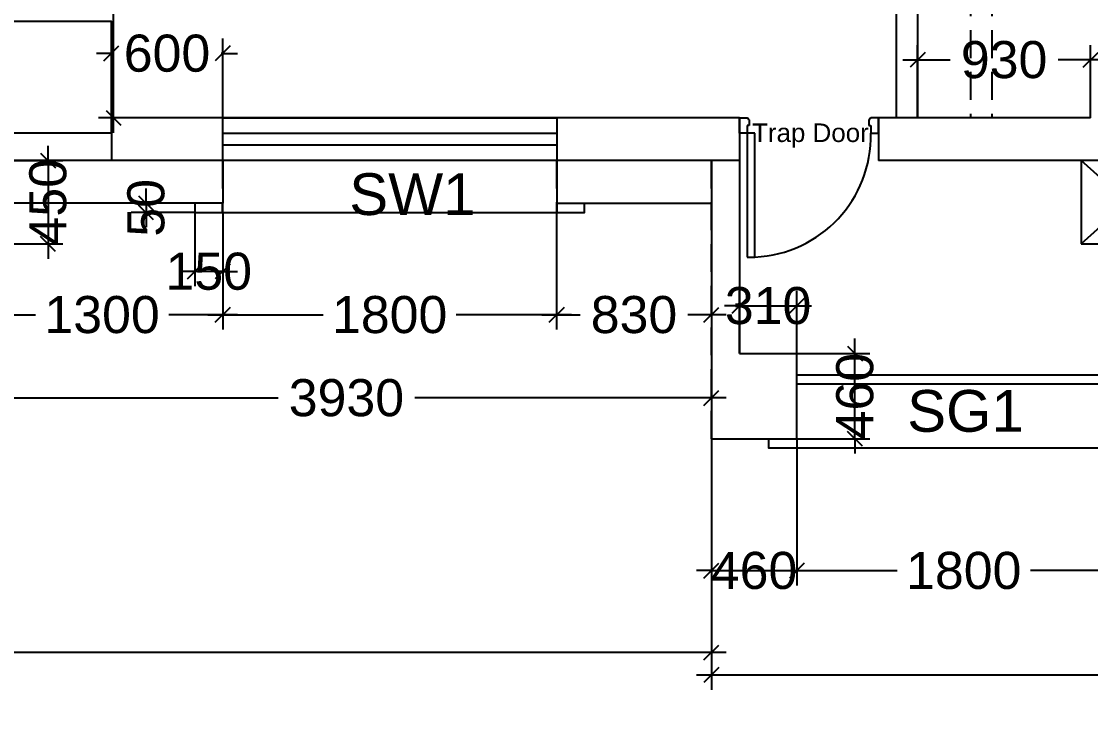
# Model space of a CAD drawing. Extents: x 6345096 to 6738923, y -6490958 to -6305885.
# Drawn here: x 6542154 to 6547917, y -6457893 to -6454124 of the extents above; entities that cross this region are included whole.
import ezdxf
from ezdxf.enums import TextEntityAlignment as Align

# ---------------------------------------------------------------- set-up
doc = ezdxf.new("R2010")
doc.units = 0
doc.header["$LTSCALE"] = 600
doc.header["$MEASUREMENT"] = 0
doc.header["$PDMODE"] = 35
doc.linetypes.add('HIDDEN', pattern=[0.375, 0.25, -0.125])
doc.layers.get('0').update_dxf_attribs({"linetype": 'CONTINUOUS'})
doc.layers.get('Defpoints').update_dxf_attribs({"linetype": 'CONTINUOUS'})
for name, color, linetype in [('chajja', 7, 'CONTINUOUS'), ('DIM', 8, 'CONTINUOUS'), ('DIM-TEXT', 8, 'CONTINUOUS'), ('DOOR', 32, 'CONTINUOUS'), ('Duct', 8, 'CONTINUOUS'), ('Ele Proje.', 7, 'CONTINUOUS'), ('Ele. Proj', 7, 'CONTINUOUS'), ('HS', 251, 'CONTINUOUS'), ('joinery', 7, 'CONTINUOUS'), ('JW', 8, 'CONTINUOUS'), ('L1', 2, 'CONTINUOUS'), ('LA-column', 3, 'CONTINUOUS'), ('REVISIONS', 6, 'CONTINUOUS'), ('Walls', 7, 'CONTINUOUS'), ('WIN', 151, 'CONTINUOUS'), ('Working Dim', 5, 'CONTINUOUS')]:
    doc.layers.add(name, color=color, linetype=linetype)
doc.styles.add('ari', font='arial.ttf')
doc.styles.add('RT', font='romant.shx')
doc.styles.get("Standard").update_dxf_attribs({"font": 'romans.shx'})
doc.dimstyles.new('int. dim', dxfattribs={"dimtxt": 200, "dimasz": 80, "dimexe": 80, "dimexo": 0, "dimgap": 70, "dimtad": 0, "dimdec": 0, "dimzin": 12, "dimdsep": 46, "dimtxsty": 'ari', "dimblk": 'OBLIQUE', "dimcen": 2, "dimdle": 80, "dimclrd": 256, "dimclre": 256, "dimclrt": 6, "dimadec": 0, "dimazin": 0, "dimtfac": 1, "dimtdec": 0, "dimtix": 1, "dimtmove": 2, "dimatfit": 3, "dimfxl": 1, "dimtolj": 1, "dimtzin": 0, "dimlwd": -1, "dimlwe": -1, "dimarcsym": 0})
doc.dimstyles.new('STANDARD$0', dxfattribs={"dimscale": 0, "dimtxt": 150, "dimasz": 125, "dimexe": 0.75, "dimexo": 1, "dimgap": 25, "dimtad": 1, "dimdec": 0, "dimdsep": 46, "dimtxsty": 'Standard', "dimblk1": 'DOT', "dimblk2": 'DOT', "dimsah": 1, "dimcen": 2.5, "dimclrd": 1, "dimclre": 1, "dimclrt": 3, "dimadec": 0, "dimazin": 0, "dimtfac": 1, "dimtdec": 0, "dimtmove": 0, "dimatfit": 3, "dimldrblk": 'DOT', "dimfxl": 1, "dimtolj": 1, "dimtzin": 0, "dimarcsym": 0})
doc.dimstyles.new('TEXT', dxfattribs={"dimscale": 0, "dimtxt": 600, "dimasz": 300, "dimexe": 300, "dimexo": 30, "dimgap": 50, "dimtad": 0, "dimdec": 0, "dimzin": 0, "dimdsep": 46, "dimtxsty": 'RT', "dimblk": 'OBLIQUE', "dimcen": 0.09, "dimdle": 300, "dimclrd": 256, "dimclre": 256, "dimclrt": 170, "dimadec": 0, "dimazin": 0, "dimtfac": 1, "dimtdec": 0, "dimtofl": 0, "dimtmove": 2, "dimatfit": 3, "dimfxl": 1, "dimfrac": 2, "dimtolj": 1, "dimtzin": 0, "dimlwd": -1, "dimlwe": -1, "dimarcsym": 0})

# ---------------------------------------------------------------- blocks, each defined once
blk = doc.blocks.new('_Oblique')
at = {"color": 0, "linetype": 'ByBlock', "lineweight": -2}
blk.add_line((-0.5, -0.5), (0.5, 0.5), dxfattribs=at)
blk = doc.blocks.new('*D259')
at = {"layer": 'Defpoints', "color": 0, "linetype": 'Continuous', "transparency": 16777216}
for p in [(6531899.298261186, -6454873.884973205, -2.091664755327629), (6576789.439004543, -6454873.884973204, -2.091664755327629), (6576789.439004543, -6459847.294224703)]:
    blk.add_point(p, dxfattribs=at)
at = {"layer": 'DIM-TEXT', "transparency": 16777216}
for p, q in [((6531899.298261186, -6454873.884973205), (6531899.298261186, -6460147.294224703)), ((6576789.439004543, -6454873.884973204), (6576789.439004543, -6460147.294224703)), ((6531599.298261186, -6459847.294224703), (6547085.684978362, -6459847.294224703)), ((6577089.439004543, -6459847.294224703), (6561603.052287366, -6459847.294224703))]:
    blk.add_line(p, q, dxfattribs=at)
at = {"layer": 'DIM-TEXT', "linetype": 'Continuous', "transparency": 16777216, "xscale": 300, "yscale": 300, "zscale": 300, "rotation": 180}
blk.add_blockref('_Oblique', (6531899.298261186, -6459847.294224703), dxfattribs=at)
at = {"layer": 'DIM-TEXT', "linetype": 'Continuous', "transparency": 16777216, "xscale": 300, "yscale": 300, "zscale": 300}
blk.add_blockref('_Oblique', (6576789.439004543, -6459847.294224703), dxfattribs=at)
at = {"layer": 'DIM-TEXT', "color": 170, "linetype": 'Continuous', "transparency": 16777216, "insert": (6554344.368632864, -6459847.294224703), "char_height": 750, "attachment_point": 5, "style": 'ari'}
blk.add_mtext('\\A1;{\\H1.0667x;OPD - GENERAL MEDICINE}', dxfattribs=at)
blk = doc.blocks.new('1000')
at = {"layer": 'DOOR'}
for p, q in [((2.328084391934487e-10, -99.99999967759682), (2.328306436538696e-10, 0)), ((2.328306436538696e-10, 0), (49.71992076533829, -1.10400401631917e-14)), ((49.71992076533829, -1.10400401631917e-14), (49.71992076533829, -2.24999999292196)), ((63.21992071937314, -49.49999981746079), (49.71992076533827, -49.49999981746079)), ((49.71992076533827, -49.49999981746079), (49.71992076533827, -99.99999967759683)), ((63.21992071937316, -13.49999995417894), (60.96992072703401, -13.49999995417894)), ((63.21992071937316, -13.49999995417894), (63.21992071937314, -49.49999981746079)), ((836.7800762170383, -13.49999995417912), (836.7800762170383, -49.49999981746096)), ((836.7800762170383, -13.49999995417912), (839.030076209384, -13.49999995417912)), ((836.7800762170383, -49.49999981746096), (850.2800761710797, -49.49999981746097)), ((850.2800761710797, -1.888001035889812e-13), (850.2800761710797, -2.249999992922137)), ((899.9999969361852, -1.998401437521729e-13), (850.2800761710797, -1.888001035889812e-13)), ((850.2800761710797, -49.49999981746097), (850.2800761710797, -99.999999677597)), ((899.9999969361852, -99.99999967759702), (899.9999969361852, -1.998401437521729e-13)), ((49.71992076533827, -99.99999967759683), (2.328084391934487e-10, -99.99999967759682)), ((49.71992076533827, -99.99999967759683), (49.71992076533809, -900.5601550830567)), ((100.2199206248653, -99.99999967759685), (49.71992076533827, -99.99999967759683)), ((100.2199206248651, -900.5601550830567), (100.2199206248653, -99.99999967759685)), ((850.2800761710797, -99.999999677597), (899.9999969361852, -99.99999967759702)), ((49.71992076533809, -900.5601550830567), (100.2199206248651, -900.5601550830567))]:
    blk.add_line(p, q, dxfattribs=at)
for centre, major_axis, ratio, start_param, end_param in [((49.71992076533829, -13.49999995417894), (-7.954951261716515, 7.954951261716515), 0.9999999998470922, 3.926990817063694, 5.497787143705684), ((850.2800761710797, -13.49999995417912), (7.954951261716481, 7.954951261716479), 0.9999999998470964, 0.7853981634739, 2.356194490115893)]:
    blk.add_ellipse(centre, major_axis=major_axis, ratio=ratio, start_param=start_param, end_param=end_param, dxfattribs=at)
at = {"layer": 'DOOR', "color": 145}
blk.add_ellipse((64.31666899512551, -115.2687638765925), major_axis=(-519.7298879340298, 589.7901797845135), ratio=0.9999999999967074, start_param=2.464943287188103, end_param=4.009476144368086, dxfattribs=at)
blk = doc.blocks.new('*D1429')
at = {"layer": 'Defpoints', "color": 0, "transparency": 16777216}
for p in [(6543239.297348378, -6455153.950932667, 16.1395919101312), (6541939.435239006, -6455323.884973205, 26.59269516953591), (6543239.297348378, -6455705.678585149)]:
    blk.add_point(p, dxfattribs=at)
at = {"layer": 'Working Dim', "transparency": 16777216}
for p, q in [((6543239.297348378, -6455153.950932667), (6543239.297348378, -6455785.678585149)), ((6541939.435239006, -6455323.884973205), (6541939.435239006, -6455785.678585149)), ((6541859.435239006, -6455705.678585149), (6542230.484984006, -6455705.678585149)), ((6543319.297348378, -6455705.678585149), (6542948.247603378, -6455705.678585149))]:
    blk.add_line(p, q, dxfattribs=at)
at = {"layer": 'Working Dim', "transparency": 16777216, "xscale": 80, "yscale": 80, "zscale": 80, "rotation": 180}
blk.add_blockref('_Oblique', (6541939.435239006, -6455705.678585149), dxfattribs=at)
at = {"layer": 'Working Dim', "transparency": 16777216, "xscale": 80, "yscale": 80, "zscale": 80}
blk.add_blockref('_Oblique', (6543239.297348378, -6455705.678585149), dxfattribs=at)
at = {"layer": 'Working Dim', "color": 6, "transparency": 16777216, "insert": (6542589.366293692, -6455705.678585149), "char_height": 200, "attachment_point": 5, "style": 'ari'}
blk.add_mtext('\\A1;1300', dxfattribs=at)
blk = doc.blocks.new('*D1430')
at = {"layer": 'Defpoints', "color": 0, "transparency": 16777216}
for p in [(6543239.297348378, -6455153.950932667, 16.1395919101312), (6545039.159660888, -6455153.950932669, 47.09889124599431), (6545039.159660888, -6455705.678585149)]:
    blk.add_point(p, dxfattribs=at)
at = {"layer": 'Working Dim', "transparency": 16777216}
for p, q in [((6543239.297348378, -6455153.950932667), (6543239.297348378, -6455785.678585149)), ((6545039.159660888, -6455153.950932669), (6545039.159660888, -6455785.678585149)), ((6543159.297348378, -6455705.678585149), (6543780.347194947, -6455705.678585149)), ((6545119.159660888, -6455705.678585149), (6544498.10981432, -6455705.678585149))]:
    blk.add_line(p, q, dxfattribs=at)
at = {"layer": 'Working Dim', "transparency": 16777216, "xscale": 80, "yscale": 80, "zscale": 80, "rotation": 180}
blk.add_blockref('_Oblique', (6543239.297348378, -6455705.678585149), dxfattribs=at)
at = {"layer": 'Working Dim', "transparency": 16777216, "xscale": 80, "yscale": 80, "zscale": 80}
blk.add_blockref('_Oblique', (6545039.159660888, -6455705.678585149), dxfattribs=at)
at = {"layer": 'Working Dim', "color": 6, "transparency": 16777216, "insert": (6544139.228504634, -6455705.678585149), "char_height": 200, "attachment_point": 5, "style": 'ari'}
blk.add_mtext('\\A1;1800', dxfattribs=at)
blk = doc.blocks.new('*D1431')
at = {"layer": 'Defpoints', "color": 0, "transparency": 16777216}
for p in [(6545039.159660888, -6455153.950932669, 47.09889124599431), (6545872.859025415, -6455623.89988074, 16.1395919101312), (6545872.859025415, -6455705.678585149)]:
    blk.add_point(p, dxfattribs=at)
at = {"layer": 'Working Dim', "transparency": 16777216}
for p, q in [((6545039.159660888, -6455153.950932669), (6545039.159660888, -6455785.678585149)), ((6545872.859025415, -6455623.89988074), (6545872.859025415, -6455785.678585149)), ((6544959.159660888, -6455705.678585149), (6545165.272644652, -6455705.678585149)), ((6545952.859025415, -6455705.678585149), (6545746.74604165, -6455705.678585149))]:
    blk.add_line(p, q, dxfattribs=at)
at = {"layer": 'Working Dim', "transparency": 16777216, "xscale": 80, "yscale": 80, "zscale": 80, "rotation": 180}
blk.add_blockref('_Oblique', (6545039.159660888, -6455705.678585149), dxfattribs=at)
at = {"layer": 'Working Dim', "transparency": 16777216, "xscale": 80, "yscale": 80, "zscale": 80}
blk.add_blockref('_Oblique', (6545872.859025415, -6455705.678585149), dxfattribs=at)
at = {"layer": 'Working Dim', "color": 6, "transparency": 16777216, "insert": (6545456.009343151, -6455705.678585149), "char_height": 200, "attachment_point": 5, "style": 'ari'}
blk.add_mtext('\\A1;830', dxfattribs=at)
blk = doc.blocks.new('*D1433')
at = {"layer": 'Defpoints', "color": 0, "transparency": 16777216}
for p in [(6541939.429740333, -6454873.884973207, 26.59269516953591), (6541939.435239006, -6455323.884973205), (6542298.135197776, -6455323.884973205)]:
    blk.add_point(p, dxfattribs=at)
at = {"layer": 'Working Dim', "transparency": 16777216}
for p, q in [((6542298.135197776, -6454873.884973207), (6542298.135197776, -6454793.884973207)), ((6541939.429740333, -6454873.884973207), (6542378.135197776, -6454873.884973207)), ((6542298.135197776, -6454873.884973207), (6542298.135197776, -6455323.884973205)), ((6541939.435239006, -6455323.884973205), (6542378.135197776, -6455323.884973205)), ((6542298.135197776, -6455323.884973205), (6542298.135197776, -6455403.884973205))]:
    blk.add_line(p, q, dxfattribs=at)
at = {"layer": 'Working Dim', "transparency": 16777216, "xscale": 80, "yscale": 80, "zscale": 80}
for p, rotation in [((6542298.135197776, -6454873.884973207), 270), ((6542298.135197776, -6455323.884973205), 90)]:
    blk.add_blockref('_Oblique', p, dxfattribs=dict(at, rotation=rotation))
at = {"layer": 'Working Dim', "color": 6, "transparency": 16777216, "insert": (6542298.135197778, -6455098.884973204), "char_height": 200, "attachment_point": 5, "rotation": 90, "style": 'ari'}
blk.add_mtext('\\A1;450', dxfattribs=at)
blk = doc.blocks.new('*D1434')
at = {"layer": 'Defpoints', "color": 0, "transparency": 16777216}
for p in [(6543089.297348378, -6455103.951164477, 16.1395919101312), (6542826.486378468, -6455153.950932669), (6543089.29734838, -6455153.950932669, 16.1395919101312)]:
    blk.add_point(p, dxfattribs=at)
at = {"layer": 'Working Dim', "transparency": 16777216}
for p, q in [((6542826.486378468, -6455103.951164477), (6542826.486378468, -6455023.951164477)), ((6543089.297348378, -6455103.951164477), (6542746.486378468, -6455103.951164477)), ((6542826.486378468, -6455103.951164477), (6542826.486378468, -6455153.950932669)), ((6543089.29734838, -6455153.950932669), (6542746.486378468, -6455153.950932669)), ((6542826.486378468, -6455153.950932669), (6542826.486378468, -6455233.950932669))]:
    blk.add_line(p, q, dxfattribs=at)
at = {"layer": 'Working Dim', "transparency": 16777216, "xscale": 80, "yscale": 80, "zscale": 80}
for p, rotation in [((6542826.486378468, -6455103.951164477), 270), ((6542826.486378468, -6455153.950932669), 90)]:
    blk.add_blockref('_Oblique', p, dxfattribs=dict(at, rotation=rotation))
at = {"layer": 'Working Dim', "color": 6, "transparency": 16777216, "insert": (6542826.48637847, -6455128.951048571), "char_height": 200, "attachment_point": 5, "rotation": 90, "style": 'ari'}
blk.add_mtext('\\A1;50', dxfattribs=at)
blk = doc.blocks.new('*D1435')
at = {"layer": 'Defpoints', "color": 0, "transparency": 16777216}
for p in [(6543089.297348378, -6455153.950932667, 16.1395919101312), (6543239.297348378, -6455153.950932667), (6543089.297348378, -6455471.99823874)]:
    blk.add_point(p, dxfattribs=at)
at = {"layer": 'Working Dim', "transparency": 16777216}
for p, q in [((6543089.297348378, -6455153.950932667), (6543089.297348378, -6455551.99823874)), ((6543239.297348378, -6455153.950932667), (6543239.297348378, -6455551.99823874)), ((6543089.297348378, -6455471.99823874), (6543009.297348378, -6455471.99823874)), ((6543239.297348378, -6455471.99823874), (6543089.297348378, -6455471.99823874)), ((6543239.297348378, -6455471.99823874), (6543319.297348378, -6455471.99823874))]:
    blk.add_line(p, q, dxfattribs=at)
at = {"layer": 'Working Dim', "transparency": 16777216, "xscale": 80, "yscale": 80, "zscale": 80}
blk.add_blockref('_Oblique', (6543089.297348378, -6455471.99823874), dxfattribs=at)
at = {"layer": 'Working Dim', "transparency": 16777216, "xscale": 80, "yscale": 80, "zscale": 80, "rotation": 180}
blk.add_blockref('_Oblique', (6543239.297348378, -6455471.99823874), dxfattribs=at)
at = {"layer": 'Working Dim', "color": 6, "transparency": 16777216, "insert": (6543164.297348378, -6455471.99823874), "char_height": 200, "attachment_point": 5, "style": 'ari'}
blk.add_mtext('\\A1;150', dxfattribs=at)
blk = doc.blocks.new('*D1436')
at = {"layer": 'Defpoints', "color": 0, "transparency": 16777216}
for p in [(6546333.244166389, -6455913.900013657, 21.27064973826847), (6546646.902320324, -6455913.900013657), (6546333.244166389, -6456373.900013657, 21.27064973826847)]:
    blk.add_point(p, dxfattribs=at)
at = {"layer": 'Working Dim', "transparency": 16777216}
for p, q in [((6546646.902320324, -6455913.900013657), (6546646.902320324, -6455833.900013657)), ((6546333.244166389, -6455913.900013657), (6546726.902320324, -6455913.900013657)), ((6546646.902320324, -6456373.900013657), (6546646.902320324, -6455913.900013657)), ((6546333.244166389, -6456373.900013657), (6546726.902320324, -6456373.900013657)), ((6546646.902320324, -6456373.900013657), (6546646.902320324, -6456453.900013657))]:
    blk.add_line(p, q, dxfattribs=at)
at = {"layer": 'Working Dim', "transparency": 16777216, "xscale": 80, "yscale": 80, "zscale": 80}
for p, rotation in [((6546646.902320324, -6455913.900013657), 270), ((6546646.902320324, -6456373.900013657), 90)]:
    blk.add_blockref('_Oblique', p, dxfattribs=dict(at, rotation=rotation))
at = {"layer": 'Working Dim', "color": 6, "transparency": 16777216, "insert": (6546646.902320325, -6456143.900013655), "char_height": 200, "attachment_point": 5, "rotation": 90, "style": 'ari'}
blk.add_mtext('\\A1;460', dxfattribs=at)
blk = doc.blocks.new('*D1437')
at = {"layer": 'Defpoints', "color": 0, "transparency": 16777216}
for p in [(6545872.859025415, -6456373.848424127, 16.1395919101312), (6546333.244166389, -6456373.848424127, 21.27064973826054), (6546333.244166389, -6457084.767838937)]:
    blk.add_point(p, dxfattribs=at)
at = {"layer": 'Working Dim', "transparency": 16777216}
for p, q in [((6545872.859025415, -6456373.848424127), (6545872.859025415, -6457164.767838937)), ((6546333.244166389, -6456373.848424127), (6546333.244166389, -6457164.767838937)), ((6545872.859025415, -6457084.767838937), (6545792.859025415, -6457084.767838937)), ((6545872.859025415, -6457084.767838937), (6546333.244166389, -6457084.767838937)), ((6546333.244166389, -6457084.767838937), (6546413.244166389, -6457084.767838937))]:
    blk.add_line(p, q, dxfattribs=at)
at = {"layer": 'Working Dim', "transparency": 16777216, "xscale": 80, "yscale": 80, "zscale": 80}
blk.add_blockref('_Oblique', (6545872.859025415, -6457084.767838937), dxfattribs=at)
at = {"layer": 'Working Dim', "transparency": 16777216, "xscale": 80, "yscale": 80, "zscale": 80, "rotation": 180}
blk.add_blockref('_Oblique', (6546333.244166389, -6457084.767838937), dxfattribs=at)
at = {"layer": 'Working Dim', "color": 6, "transparency": 16777216, "insert": (6546103.051595902, -6457084.767838937), "char_height": 200, "attachment_point": 5, "style": 'ari'}
blk.add_mtext('\\A1;460', dxfattribs=at)
blk = doc.blocks.new('*D1438')
at = {"layer": 'Defpoints', "color": 0, "transparency": 16777216}
for p in [(6546333.244166389, -6456373.848424127, 21.27064973826054), (6548133.244166389, -6456423.899781847, 16.13959191159478), (6548133.244166389, -6457084.767838937)]:
    blk.add_point(p, dxfattribs=at)
at = {"layer": 'Working Dim', "transparency": 16777216}
for p, q in [((6546333.244166389, -6456373.848424127), (6546333.244166389, -6457164.767838937)), ((6548133.244166389, -6456423.899781847), (6548133.244166389, -6457164.767838937)), ((6546253.244166389, -6457084.767838937), (6546874.362856703, -6457084.767838937)), ((6548213.244166389, -6457084.767838937), (6547592.125476075, -6457084.767838937))]:
    blk.add_line(p, q, dxfattribs=at)
at = {"layer": 'Working Dim', "transparency": 16777216, "xscale": 80, "yscale": 80, "zscale": 80, "rotation": 180}
blk.add_blockref('_Oblique', (6546333.244166389, -6457084.767838937), dxfattribs=at)
at = {"layer": 'Working Dim', "transparency": 16777216, "xscale": 80, "yscale": 80, "zscale": 80}
blk.add_blockref('_Oblique', (6548133.244166389, -6457084.767838937), dxfattribs=at)
at = {"layer": 'Working Dim', "color": 6, "transparency": 16777216, "insert": (6547233.244166389, -6457084.767838937), "char_height": 200, "attachment_point": 5, "style": 'ari'}
blk.add_mtext('\\A1;1800', dxfattribs=at)
blk = doc.blocks.new('*D1448')
at = {"layer": 'Defpoints', "color": 0, "transparency": 16777216}
for p in [(6531899.298261186, -6454873.884973206, 26.59269516955046), (6545872.859025415, -6456373.848424127), (6545872.859025415, -6457526.182856536)]:
    blk.add_point(p, dxfattribs=at)
at = {"layer": 'Working Dim', "transparency": 16777216}
for p, q in [((6531899.298261186, -6454873.884973206), (6531899.298261186, -6457606.182856536)), ((6545872.859025415, -6456373.848424127), (6545872.859025415, -6457606.182856536)), ((6531819.298261186, -6457526.182856536), (6538448.411521882, -6457526.182856536)), ((6545952.859025415, -6457526.182856536), (6539323.745764719, -6457526.182856536))]:
    blk.add_line(p, q, dxfattribs=at)
at = {"layer": 'Working Dim', "transparency": 16777216, "xscale": 80, "yscale": 80, "zscale": 80, "rotation": 180}
blk.add_blockref('_Oblique', (6531899.298261186, -6457526.182856536), dxfattribs=at)
at = {"layer": 'Working Dim', "transparency": 16777216, "xscale": 80, "yscale": 80, "zscale": 80}
blk.add_blockref('_Oblique', (6545872.859025415, -6457526.182856536), dxfattribs=at)
at = {"layer": 'Working Dim', "color": 6, "transparency": 16777216, "insert": (6538886.078643301, -6457526.182856536), "char_height": 200, "attachment_point": 5, "style": 'ari'}
blk.add_mtext('\\A1;13975', dxfattribs=at)
blk = doc.blocks.new('*D1449')
at = {"layer": 'Defpoints', "color": 0, "transparency": 16777216}
for p in [(6545872.859025415, -6456373.848424127), (6557170.126982183, -6456373.848248965), (6557170.126982183, -6457647.066721662)]:
    blk.add_point(p, dxfattribs=at)
at = {"layer": 'Working Dim', "transparency": 16777216}
for p, q in [((6545872.859025415, -6456373.848424127), (6545872.859025415, -6457727.066721662)), ((6557170.126982183, -6456373.848248965), (6557170.126982183, -6457727.066721662)), ((6545792.859025415, -6457647.066721662), (6551084.917287564, -6457647.066721662)), ((6557250.126982183, -6457647.066721662), (6551958.068720033, -6457647.066721662))]:
    blk.add_line(p, q, dxfattribs=at)
at = {"layer": 'Working Dim', "transparency": 16777216, "xscale": 80, "yscale": 80, "zscale": 80, "rotation": 180}
blk.add_blockref('_Oblique', (6545872.859025415, -6457647.066721662), dxfattribs=at)
at = {"layer": 'Working Dim', "transparency": 16777216, "xscale": 80, "yscale": 80, "zscale": 80}
blk.add_blockref('_Oblique', (6557170.126982183, -6457647.066721662), dxfattribs=at)
at = {"layer": 'Working Dim', "color": 6, "transparency": 16777216, "insert": (6551521.493003799, -6457647.066721662), "char_height": 200, "attachment_point": 5, "style": 'ari'}
blk.add_mtext('\\A1;11300', dxfattribs=at)
blk = doc.blocks.new('*D1450')
at = {"layer": 'Defpoints', "color": 0, "transparency": 16777216}
for p in [(6546333.244166389, -6455657.202424178), (6546024.219718361, -6455913.900013657, 16.1395919101312), (6546333.244166389, -6455913.900013657)]:
    blk.add_point(p, dxfattribs=at)
at = {"layer": 'Working Dim', "transparency": 16777216}
for p, q in [((6546024.219718361, -6455913.900013657), (6546024.219718361, -6455577.202424178)), ((6546333.244166389, -6455913.900013657), (6546333.244166389, -6455577.202424178)), ((6546024.219718361, -6455657.202424178), (6545944.219718361, -6455657.202424178)), ((6546024.219718361, -6455657.202424178), (6546333.244166389, -6455657.202424178)), ((6546333.244166389, -6455657.202424178), (6546413.244166389, -6455657.202424178))]:
    blk.add_line(p, q, dxfattribs=at)
at = {"layer": 'Working Dim', "transparency": 16777216, "xscale": 80, "yscale": 80, "zscale": 80}
blk.add_blockref('_Oblique', (6546024.219718361, -6455657.202424178), dxfattribs=at)
at = {"layer": 'Working Dim', "transparency": 16777216, "xscale": 80, "yscale": 80, "zscale": 80, "rotation": 180}
blk.add_blockref('_Oblique', (6546333.244166389, -6455657.202424178), dxfattribs=at)
at = {"layer": 'Working Dim', "color": 6, "transparency": 16777216, "insert": (6546178.731942375, -6455657.202424178), "char_height": 200, "attachment_point": 5, "style": 'ari'}
blk.add_mtext('\\A1;310', dxfattribs=at)
blk = doc.blocks.new('*D1456')
at = {"layer": 'Defpoints', "color": 0, "transparency": 16777216}
for p in [(6543239.297348378, -6454296.537988411), (6542639.347756065, -6454643.884973204, 29.20429364333304), (6543239.297348378, -6454643.884973204, 16.1395919101312)]:
    blk.add_point(p, dxfattribs=at)
at = {"layer": 'Working Dim', "transparency": 16777216}
for p, q in [((6542639.347756065, -6454643.884973204), (6542639.347756065, -6454216.537988411)), ((6543239.297348378, -6454643.884973204), (6543239.297348378, -6454216.537988411)), ((6542639.347756065, -6454296.537988411), (6542559.347756065, -6454296.537988411)), ((6542639.347756065, -6454296.537988411), (6542648.176576778, -6454296.537988411)), ((6543239.297348378, -6454296.537988411), (6543230.468527665, -6454296.537988411)), ((6543239.297348378, -6454296.537988411), (6543319.297348378, -6454296.537988411))]:
    blk.add_line(p, q, dxfattribs=at)
at = {"layer": 'Working Dim', "transparency": 16777216, "xscale": 80, "yscale": 80, "zscale": 80}
blk.add_blockref('_Oblique', (6542639.347756065, -6454296.537988411), dxfattribs=at)
at = {"layer": 'Working Dim', "transparency": 16777216, "xscale": 80, "yscale": 80, "zscale": 80, "rotation": 180}
blk.add_blockref('_Oblique', (6543239.297348378, -6454296.537988411), dxfattribs=at)
at = {"layer": 'Working Dim', "color": 6, "transparency": 16777216, "insert": (6542939.322552222, -6454296.537988411), "char_height": 200, "attachment_point": 5, "style": 'ari'}
blk.add_mtext('\\A1;600', dxfattribs=at)
blk = doc.blocks.new('*D1484')
at = {"layer": 'Defpoints', "color": 0, "transparency": 16777216}
for p in [(6541939.435239006, -6455323.884973205), (6545872.859025415, -6456141.558265329, 16.1395919101312), (6545872.859025415, -6456153.669105039)]:
    blk.add_point(p, dxfattribs=at)
at = {"layer": 'Working Dim', "transparency": 16777216}
for p, q in [((6541939.435239006, -6455323.884973205), (6541939.435239006, -6456233.669105039)), ((6541859.435239006, -6456153.669105039), (6543537.920665635, -6456153.669105039)), ((6545952.859025415, -6456153.669105039), (6544274.373598786, -6456153.669105039)), ((6545872.859025415, -6456141.558265329), (6545872.859025415, -6456233.669105039))]:
    blk.add_line(p, q, dxfattribs=at)
at = {"layer": 'Working Dim', "transparency": 16777216, "xscale": 80, "yscale": 80, "zscale": 80, "rotation": 180}
blk.add_blockref('_Oblique', (6541939.435239006, -6456153.669105039), dxfattribs=at)
at = {"layer": 'Working Dim', "transparency": 16777216, "xscale": 80, "yscale": 80, "zscale": 80}
blk.add_blockref('_Oblique', (6545872.859025415, -6456153.669105039), dxfattribs=at)
at = {"layer": 'Working Dim', "color": 6, "transparency": 16777216, "insert": (6543906.14713221, -6456153.669105039), "char_height": 200, "attachment_point": 5, "style": 'ari'}
blk.add_mtext('\\A1;3930', dxfattribs=at)
blk = doc.blocks.new('*D1486')
at = {"layer": 'Defpoints', "color": 0, "transparency": 16777216}
for p in [(6576789.484112847, -6454838.889477089), (6531899.298261186, -6454873.884973205), (6531899.298261186, -6458656.532309812)]:
    blk.add_point(p, dxfattribs=at)
at = {"layer": 'DIM', "color": 8, "transparency": 16777216}
for p, q in [((6576789.484112847, -6454838.889477089), (6576789.484112847, -6458956.532309812)), ((6531899.298261186, -6454873.884973205), (6531899.298261186, -6458956.532309812)), ((6531599.298261186, -6458656.532309812), (6552636.450532173, -6458656.532309812)), ((6577089.484112847, -6458656.532309812), (6556052.331841859, -6458656.532309812))]:
    blk.add_line(p, q, dxfattribs=at)
at = {"layer": 'DIM', "color": 8, "transparency": 16777216, "xscale": 300, "yscale": 300, "zscale": 300, "rotation": 180}
blk.add_blockref('_Oblique', (6531899.298261186, -6458656.532309812), dxfattribs=at)
at = {"layer": 'DIM', "color": 8, "transparency": 16777216, "xscale": 300, "yscale": 300, "zscale": 300}
blk.add_blockref('_Oblique', (6576789.484112847, -6458656.532309812), dxfattribs=at)
at = {"layer": 'DIM', "color": 7, "transparency": 16777216, "insert": (6554344.391187016, -6458656.532309812), "char_height": 750, "attachment_point": 5, "style": 'ari'}
blk.add_mtext('\\A1;44.89m', dxfattribs=at)
blk = doc.blocks.new('*D1791')
at = {"layer": 'Defpoints', "color": 0, "transparency": 16777216}
for p in [(6542650.911663247, -6450841.90143192), (6542713.035910185, -6450841.90143192, 1.720622745098808), (6542713.035910184, -6454643.951164476, -10.45310325941926)]:
    blk.add_point(p, dxfattribs=at)
at = {"layer": 'Working Dim', "transparency": 16777216}
for p, q in [((6542650.911663247, -6450761.90143192), (6542650.911663247, -6452375.381959862)), ((6542713.035910185, -6450841.90143192), (6542570.911663247, -6450841.90143192)), ((6542650.911663247, -6454723.951164476), (6542650.911663247, -6453110.470636533)), ((6542713.035910184, -6454643.951164476), (6542570.911663247, -6454643.951164476))]:
    blk.add_line(p, q, dxfattribs=at)
at = {"layer": 'Working Dim', "transparency": 16777216, "xscale": 80, "yscale": 80, "zscale": 80}
for p, rotation in [((6542650.911663247, -6450841.90143192), 90), ((6542650.911663247, -6454643.951164476), 270)]:
    blk.add_blockref('_Oblique', p, dxfattribs=dict(at, rotation=rotation))
at = {"layer": 'Working Dim', "color": 6, "transparency": 16777216, "insert": (6542650.911663249, -6452742.926298195), "char_height": 200, "attachment_point": 5, "rotation": 90, "style": 'ari'}
blk.add_mtext('\\A1;3802', dxfattribs=at)
blk = doc.blocks.new('*D1821')
at = {"layer": 'Defpoints', "color": 0, "transparency": 16777216}
for p in [(6547917.026636638, -6454331.334650638), (6546984.437546698, -6454643.951164475, 1.720622745101406), (6547917.026636638, -6454643.951164475, 2.091664755327656)]:
    blk.add_point(p, dxfattribs=at)
at = {"layer": 'Working Dim', "transparency": 16777216}
for p, q in [((6546984.437546698, -6454643.951164475), (6546984.437546698, -6454251.334650638)), ((6547917.026636638, -6454643.951164475), (6547917.026636638, -6454251.334650638)), ((6546904.437546698, -6454331.334650638), (6547160.131818817, -6454331.334650638)), ((6547997.026636638, -6454331.334650638), (6547741.332364519, -6454331.334650638))]:
    blk.add_line(p, q, dxfattribs=at)
at = {"layer": 'Working Dim', "transparency": 16777216, "xscale": 80, "yscale": 80, "zscale": 80, "rotation": 180}
blk.add_blockref('_Oblique', (6546984.437546698, -6454331.334650638), dxfattribs=at)
at = {"layer": 'Working Dim', "transparency": 16777216, "xscale": 80, "yscale": 80, "zscale": 80}
blk.add_blockref('_Oblique', (6547917.026636638, -6454331.334650638), dxfattribs=at)
at = {"layer": 'Working Dim', "color": 6, "transparency": 16777216, "insert": (6547450.732091668, -6454331.334650638), "char_height": 200, "attachment_point": 5, "style": 'ari'}
blk.add_mtext('\\A1;930', dxfattribs=at)
blk = doc.blocks.new('A$C2CD672AE')
at = {"layer": 'Ele Proje.', "color": 8, "linetype": 'HIDDEN'}
for points, elevation in [([(12769.9166472489, 1319.950809855014), (12769.9166472489, 1269.951041663066), (12919.9166472489, 1269.951041664928), (12919.9166472489, 1319.950809855014)], -10.45310325941926), ([(14719.9166472489, 1319.950809855014), (14719.9166472489, 1269.951041663066), (14869.9166472489, 1269.951041664928), (14869.9166472489, 1319.950809855014)], -10.45310325941926), ([(16013.86346525978, 50.00196067430079), (16013.86346525978, 0.002192482352256775), (15863.86346525978, 0.002192484214901924), (15863.86346525978, 50.00196067430079)], -5.322045431281985)]:
    blk.add_lwpolyline(points, dxfattribs=dict(at, elevation=elevation))
at = {"layer": 'Ele. Proj', "color": 8, "linetype": 'HIDDEN'}
for points in [[(12919.9166472489, 1549.979212742299), (12919.9166472489, 1319.979212742299), (11620.04393075965, 1320.017001126893)], [(14719.9166472489, 1549.979212742299), (14719.9166472489, 1319.979212742299), (15553.47832428571, 1320.003445075825)]]:
    blk.add_lwpolyline(points, dxfattribs=at)
at = {"layer": 'JW', "color": 8, "linetype": 'HIDDEN', "elevation": 15.94860430698649}
blk.add_lwpolyline([(16013.86346525978, 395.0019606743008), (17813.86346525978, 395.0019606743008), (17813.86346525978, 344.4352711159736), (16013.86346525978, 344.4352711159736)], close=True, dxfattribs=at)
at = {"layer": 'L1', "color": 8, "linetype": 'HIDDEN'}
for p, q in [((15553.47832428571, 1549.847643395886, -5.322045431281985), (15553.47832428571, 50.05355020426214, -5.322045431281985)), ((15704.83901723195, 510.0019606743008, -5.322045431281985), (16013.86346525978, 510.0019606743008, -5.322045431281985)), ((16013.86346525978, 50.00196067430079, -5.322045431281985), (16013.86346525978, 510.0019606743008, -5.322045431281985)), ((15553.47832428571, 50.05355020426214, -5.322045431281985), (16013.86346525978, 50.05355020426214, -5.322045431281985))]:
    blk.add_line(p, q, dxfattribs=at)
at = {"layer": 'L1', "color": 8, "linetype": 'HIDDEN', "elevation": -10.45310325941926}
blk.add_lwpolyline([(15704.83901723195, 1779.950649579056), (15704.83901723195, 510.0019606743008)], dxfattribs=at)
at = {"layer": 'Walls', "color": 8, "linetype": 'HIDDEN', "extrusion": (0.0001451442213807661, 2.251585510647275e-17, 0.9999999894665775)}
blk.add_line((16950.05716533773, 4727.500546826981, 1.720622745101406), (16950.05734737497, 1779.950809855945, 1.720622745101406), dxfattribs=at)
at = {"layer": 'Walls', "color": 8, "linetype": 'HIDDEN', "extrusion": (-0.0001451442213807661, 2.253363014708562e-17, 0.9999999894665775)}
blk.add_line((17065.05702761374, 4727.500546826981, 1.720622745101406), (17065.05684556905, 1779.950809856877, 1.720622745101406), dxfattribs=at)
at = {"layer": 'Walls', "color": 8, "linetype": 'HIDDEN'}
for p, q in [((15704.83901723195, 1779.950809855945, -10.45310325941926), (12319.9166472489, 1779.950809855945, -10.45310325941926)), ((17597.47895055916, 1779.950809855945, -10.45310325941926), (16454.8270289069, 1779.950809855945, -10.45310325941926)), ((12319.9166472489, 1699.949634025805, -10.45310325941926), (12319.9166472489, 1549.950809855014, -10.45310325941926)), ((15704.83901723195, 1550.017001126893, -10.45310325941926), (1579.917560056783, 1550.017001126893)), ((17597.50591335353, 1549.950809855014, -10.45310325941926), (16454.8270289069, 1549.950809855014, -10.45310325941926))]:
    blk.add_line(p, q, dxfattribs=at)
at = {"layer": 'Walls', "color": 8, "linetype": 'HIDDEN', "elevation": -10.45310325941926}
for points in [[(16454.8270289069, 1779.950809855945), (16454.8270289069, 1549.950636979192)], [(15553.47832428571, 1549.950636978261), (15553.47832428571, 50.05355020426214)]]:
    blk.add_lwpolyline(points, dxfattribs=at)

msp = doc.modelspace()

# ---------------------------------------------------------------- linework, layer by layer
at = {"layer": 'chajja', "color": 8}
for p, q in [((6543239.297348378, -6455153.950932667, -10.45310325941926), (6545039.297348378, -6455153.950932669, -10.45310325941926)), ((6548133.244166389, -6456423.899781847, -10.45310325795568), (6546333.244166389, -6456423.899781849, -10.45310325795568))]:
    msp.add_line(p, q, dxfattribs=at)
at = {"layer": 'Duct'}
for p, q in [((6548365.627552768, -6454873.942320379, 2.091664755327656), (6547866.038215218, -6455323.669007184, 2.091664755327656)), ((6548365.627552768, -6455323.544332008, 2.091664755327656), (6547866.038215218, -6454873.961016241, 2.091664755327656))]:
    msp.add_line(p, q, dxfattribs=at)
at = {"layer": 'Duct', "color": 10, "linetype": 'HIDDEN', "ltscale": 600, "elevation": 2.091664755327656}
msp.add_lwpolyline([(6548365.627552768, -6454873.94208857), (6547866.038215218, -6454873.942088569), (6547866.038215218, -6455323.669007184), (6548365.627552768, -6455323.669007185)], close=True, dxfattribs=at)
at = {"layer": 'Ele Proje.'}
for points, elevation in [([(6543089.297348378, -6455103.951164477), (6543089.297348378, -6455153.950932669), (6543239.297348378, -6455153.950932667), (6543239.297348378, -6455103.951164477)], -10.45310325941926), ([(6545039.297348378, -6455103.951164477), (6545039.297348378, -6455153.950932669), (6545189.297348378, -6455153.950932667), (6545189.297348378, -6455103.951164477)], -10.45310325941926), ([(6546333.244166389, -6456373.900013657), (6546333.244166389, -6456423.899781849), (6546183.244166389, -6456423.899781847), (6546183.244166389, -6456373.900013657)], -5.322045431281985)]:
    msp.add_lwpolyline(points, dxfattribs=dict(at, elevation=elevation))
at = {"layer": 'Ele. Proj', "color": 1}
for points in [[(6543239.297348378, -6454873.922761589), (6543239.297348378, -6455103.922761589), (6541939.424631889, -6455103.884973205)], [(6545039.297348378, -6454873.922761589), (6545039.297348378, -6455103.922761589), (6545872.859025415, -6455103.898529256)]]:
    msp.add_lwpolyline(points, dxfattribs=at)
at = {"layer": 'JW', "color": 4, "elevation": 15.94860430698649}
msp.add_lwpolyline([(6546333.244166389, -6456028.900013657), (6548133.244166389, -6456028.900013657), (6548133.244166389, -6456079.466703216), (6546333.244166389, -6456079.466703216)], close=True, dxfattribs=at)
at = {"layer": 'L1', "color": 1}
for p, q in [((6545872.859025415, -6454874.054330936, -5.322045431281985), (6545872.859025415, -6456373.848424127, -5.322045431281985)), ((6546024.219718361, -6455913.900013657, -5.322045431281985), (6546333.244166389, -6455913.900013657, -5.322045431281985)), ((6546333.244166389, -6456373.900013657, -5.322045431281985), (6546333.244166389, -6455913.900013657, -5.322045431281985)), ((6545872.859025415, -6456373.848424127, -5.322045431281985), (6546333.244166389, -6456373.848424127, -5.322045431281985))]:
    msp.add_line(p, q, dxfattribs=at)
at = {"layer": 'L1', "color": 1, "elevation": -10.45310325941926}
msp.add_lwpolyline([(6546024.219718361, -6454643.951324753), (6546024.219718361, -6455913.900013657)], dxfattribs=at)
at = {"layer": 'LA-column', "color": 2, "elevation": 2.611598473782578}
msp.add_lwpolyline([(6542039.347756065, -6454723.933613279), (6542639.347756065, -6454723.933613279), (6542639.347756065, -6454123.933613279), (6542039.347756065, -6454123.933613279)], close=True, dxfattribs=at)
at = {"layer": 'REVISIONS', "extrusion": (0.0001451442213807661, 2.251585510647275e-17, 0.9999999894665775)}
msp.add_line((6546869.437866467, -6451956.901427505, 1.720622745101406), (6546869.438048504, -6454643.951164476, 1.720622745101406), dxfattribs=at)
at = {"layer": 'REVISIONS', "extrusion": (-0.0001451442213807661, 2.253363014708562e-17, 0.9999999894665775)}
msp.add_line((6546984.437728743, -6451956.901427505, 1.720622745101406), (6546984.437546698, -6454643.951164475, 1.720622745101406), dxfattribs=at)
at = {"layer": 'Walls'}
for p, q in [((6546024.219718361, -6454643.951164476, -10.45310325941926), (6542639.297348378, -6454643.951164476, -10.45310325941926)), ((6547916.859651688, -6454643.951164476, -10.45310325941926), (6546774.207730036, -6454643.951164476, -10.45310325941926)), ((6542639.297348378, -6454723.952340306, -10.45310325941926), (6542639.297348378, -6454873.951164477, -10.45310325941926)), ((6547916.886614483, -6454873.951164477, -10.45310325941926), (6546774.207730036, -6454873.951164477, -10.45310325941926))]:
    msp.add_line(p, q, dxfattribs=at)
at = {"layer": 'Walls', "linetype": 'Continuous'}
msp.add_line((6546024.219718361, -6454873.884973205, -10.45310325941926), (6541639.435239006, -6454873.884973205, -7.208157432855508), dxfattribs=at)
at = {"layer": 'Walls', "elevation": -10.45310325941926}
for points in [[(6546774.207730036, -6454643.951164476), (6546774.207730036, -6454873.951337352)], [(6545872.859025415, -6454873.951337353), (6545872.859025415, -6456373.848424127)]]:
    msp.add_lwpolyline(points, dxfattribs=at)
at = {"layer": 'WIN', "linetype": 'Continuous', "elevation": -10.45310325941926}
for points in [[(6545039.297348378, -6454873.922761589), (6543239.297348378, -6454873.922761589), (6543239.297348378, -6454643.922529779), (6545039.297348378, -6454643.922529779)], [(6545039.297348378, -6454791.139300905), (6543239.297348378, -6454791.139300905), (6543239.297348378, -6454726.705990463), (6545039.297348378, -6454726.705990463)]]:
    msp.add_lwpolyline(points, close=True, dxfattribs=at)

# ---------------------------------------------------------------- block references
at = {"layer": 'DOOR', "linetype": 'Continuous', "xscale": 0.8333200160414201, "yscale": 0.8333200160414201, "zscale": 0.8333200160414201, "rotation": 1.319101363688232e-05}
msp.add_blockref('1000', (6546024.219718363, -6454643.951337352, -10.45310325941926), dxfattribs=at)
at = {"layer": 'HS'}
msp.add_blockref('A$C2CD672AE', (6530319.293676683, -6456423.901974331, 8.170450900891314), dxfattribs=at)

# ---------------------------------------------------------------- texts
at = {"layer": 'joinery', "style": 'ari'}
msp.add_text('Trap Door', height=100, dxfattribs=at).set_placement((6546092.481073719, -6454774.161317648, -9.388106366745603))
for s, p in [('SW1', (6544262.063309833, -6455167.631869406, -10.45310325941926)), ('SG1', (6547242.890576769, -6456336.014052607, -5.322045431281147))]:
    msp.add_text(s, height=225, dxfattribs=at).set_placement(p, align=Align.CENTER)

# ---------------------------------------------------------------- dimensions: what is measured, and where the dimension line sits
at = {"layer": 'DIM'}
dim = msp.add_linear_dim(base=(6531899.298261186, -6458656.532309812), p1=(6576789.484112847, -6454838.889477089), p2=(6531899.298261186, -6454873.884973205), dimstyle='STANDARD$0', override={"dimscale": 1, "dimtxt": 750, "dimasz": 300, "dimexe": 300, "dimexo": 0, "dimgap": 1, "dimtad": 0, "dimdec": 2, "dimlfac": 0.001, "dimzin": 0, "dimpost": 'm', "dimtxsty": 'ari', "dimblk1": 'Oblique', "dimblk2": 'Oblique', "dimcen": 0, "dimdle": 300, "dimclrd": 8, "dimclre": 8, "dimclrt": 7, "dimadec": 2, "dimtdec": 2, "dimtmove": 2, "dimfxl": 0.75, "dimfrac": 1, "dimlwd": 65535, "dimlwe": 65535}, dxfattribs=at)
dim.commit()
dim.dimension.update_dxf_attribs({"geometry": '*D1486', "text_midpoint": (6554344.391187016, -6458656.532309812)})
at = {"layer": 'DIM-TEXT', "linetype": 'Continuous'}
dim = msp.add_linear_dim(base=(6576789.439004543, -6459847.294224703, 2.091664755327629), p1=(6531899.298261186, -6454873.884973205), p2=(6576789.439004543, -6454873.884973204), text='{\\H1.0667x;OPD - GENERAL MEDICINE}', dimstyle='TEXT', override={"dimscale": 1, "dimtxt": 750, "dimexo": 0, "dimtxsty": 'ari'}, dxfattribs=at)
dim.commit()
dim.dimension.update_dxf_attribs({"geometry": '*D259', "text_midpoint": (6554344.368632864, -6459847.294224703, 2.091664755327629)})
at = {"layer": 'Working Dim', "color": 6}
for base, p1, p2, picture, middle in [((6542650.911663247, -6450841.90143192), (6542713.035910184, -6454643.951164476, -10.45310325941926), (6542713.035910185, -6450841.90143192, 1.720622745098808), '*D1791', (6542650.911663249, -6452742.926298195)), ((6542298.135197776, -6455323.884973205, -26.59269516955046), (6541939.429740333, -6454873.884973207), (6541939.435239006, -6455323.884973205, -26.59269516955046), '*D1433', (6542298.135197778, -6455098.884973204, -26.59269516955046)), ((6542826.486378468, -6455153.950932669, -26.59269516955046), (6543089.297348378, -6455103.951164477, -10.45310325941926), (6543089.29734838, -6455153.950932669, -10.45310325941926), '*D1434', (6542826.48637847, -6455128.951048571, -26.59269516955046)), ((6546646.902320324, -6455913.900013657, -26.59269516955046), (6546333.244166389, -6456373.900013657, -5.322045431281985), (6546333.244166389, -6455913.900013657, -5.322045431281985), '*D1436', (6546646.902320325, -6456143.900013655, -26.59269516955046))]:
    dim = msp.add_linear_dim(base=base, p1=p1, p2=p2, angle=90, dimstyle='int. dim', override={"dimtxt": 200, "dimarcsym": 1}, dxfattribs=at)
    dim.commit()
    dim.dimension.update_dxf_attribs({"geometry": picture, "text_midpoint": middle})
for base, p1, p2, picture, middle in [((6543239.297348378, -6454296.537988411, -26.59269516955046), (6542639.347756065, -6454643.884973204, 2.611598473782578), (6543239.297348378, -6454643.884973204, -10.45310325941926), '*D1456', (6542939.322552222, -6454296.537988411, -26.59269516955046)), ((6543239.297348378, -6455705.678585149, -26.59269516955046), (6541939.435239006, -6455323.884973205), (6543239.297348378, -6455153.950932667, -10.45310325941926), '*D1429', (6542589.366293692, -6455705.678585149, -26.59269516955046)), ((6543089.297348378, -6455471.99823874, -26.59269516955046), (6543239.297348378, -6455153.950932667, -26.59269516955046), (6543089.297348378, -6455153.950932667, -10.45310325941926), '*D1435', (6543164.297348378, -6455471.99823874, -26.59269516955046)), ((6545039.159660888, -6455705.678585149, -26.59269516955046), (6543239.297348378, -6455153.950932667, -10.45310325941926), (6545039.159660888, -6455153.950932669, 20.50619607644385), '*D1430', (6544139.228504634, -6455705.678585149, -26.59269516955046)), ((6546333.244166389, -6457084.767838937, -26.59269516955046), (6545872.859025415, -6456373.848424127, -10.45310325941926), (6546333.244166389, -6456373.848424127, -5.322045431289915), '*D1437', (6546103.051595902, -6457084.767838937, -26.59269516955046)), ((6548133.244166389, -6457084.767838937, -26.59269516955046), (6546333.244166389, -6456373.848424127, -5.322045431289915), (6548133.244166389, -6456423.899781847, -10.45310325795568), '*D1438', (6547233.244166389, -6457084.767838937, -26.59269516955046))]:
    dim = msp.add_linear_dim(base=base, p1=p1, p2=p2, dimstyle='int. dim', override={"dimtxt": 200, "dimarcsym": 1}, dxfattribs=at)
    dim.commit()
    dim.dimension.update_dxf_attribs({"geometry": picture, "text_midpoint": middle})
for base, p1, p2, text, picture, middle in [((6547917.026636638, -6454331.334650638), (6546984.437546698, -6454643.951164475, 1.720622745101406), (6547917.026636638, -6454643.951164475, 2.091664755327656), '930', '*D1821', (6547450.732091668, -6454331.334650638)), ((6545872.859025415, -6457526.182856536, -26.59269516955046), (6531899.298261186, -6454873.884973206), (6545872.859025415, -6456373.848424127, -26.59269516955046), '13975', '*D1448', (6538886.078643301, -6457526.182856536, -26.59269516955046)), ((6545872.859025415, -6455705.678585149, -26.59269516955046), (6545039.159660888, -6455153.950932669, 20.50619607644385), (6545872.859025415, -6455623.89988074, -10.45310325941926), '830', '*D1431', (6545456.009343151, -6455705.678585149, -26.59269516955046)), ((6545872.859025415, -6456153.669105039, -26.59269516955046), (6541939.435239006, -6455323.884973205, -26.59269516955046), (6545872.859025415, -6456141.558265329, -10.45310325941926), '3930', '*D1484', (6543906.14713221, -6456153.669105039, -26.59269516955046)), ((6546333.244166389, -6455657.202424178, -26.59269516955046), (6546024.219718361, -6455913.900013657, -10.45310325941926), (6546333.244166389, -6455913.900013657, -26.59269516955046), '310', '*D1450', (6546178.731942375, -6455657.202424178, -26.59269516955046)), ((6557170.126982183, -6457647.066721662, -26.59269516955046), (6545872.859025415, -6456373.848424127, -26.59269516955046), (6557170.126982183, -6456373.848248965, -26.59269516955046), '11300', '*D1449', (6551521.493003799, -6457647.066721662, -26.59269516955046))]:
    dim = msp.add_linear_dim(base=base, p1=p1, p2=p2, text=text, dimstyle='int. dim', override={"dimtxt": 200, "dimarcsym": 1}, dxfattribs=at)
    dim.commit()
    dim.dimension.update_dxf_attribs({"geometry": picture, "text_midpoint": middle})

doc.saveas('drawing.dxf')
